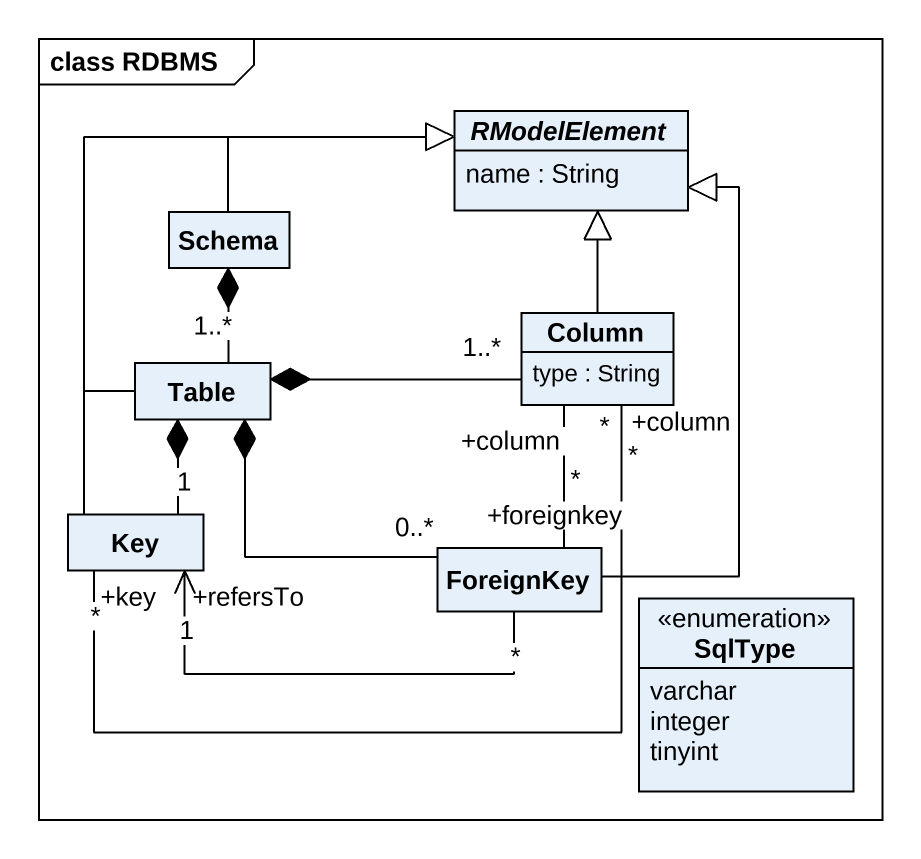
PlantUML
@startuml
mainframe class RDBMS
hide circle
hide empty members
abstract class RModelElement {
  name : String
}
class Schema
class Column {
  type : String
}
class Table
class Key
class ForeignKey
enum SqlType {
  varchar
  integer
  tinyint
}
Schema -right-|> RModelElement
Schema *-- "1..*" Table
Column -up-|> RModelElement
Table -up-|> RModelElement
Table *-right- "1..*" Column
Table *-- "1" Key
Table *-right- "0..*" ForeignKey
Key -up-|> RModelElement
Key "+key\n*" -right- "+column\n*" Column
ForeignKey -up-|> RModelElement
ForeignKey "+foreignkey\n*" -up- "+column\n*" Column
ForeignKey "*" -left-> "+refersTo\n1" Key
@enduml
